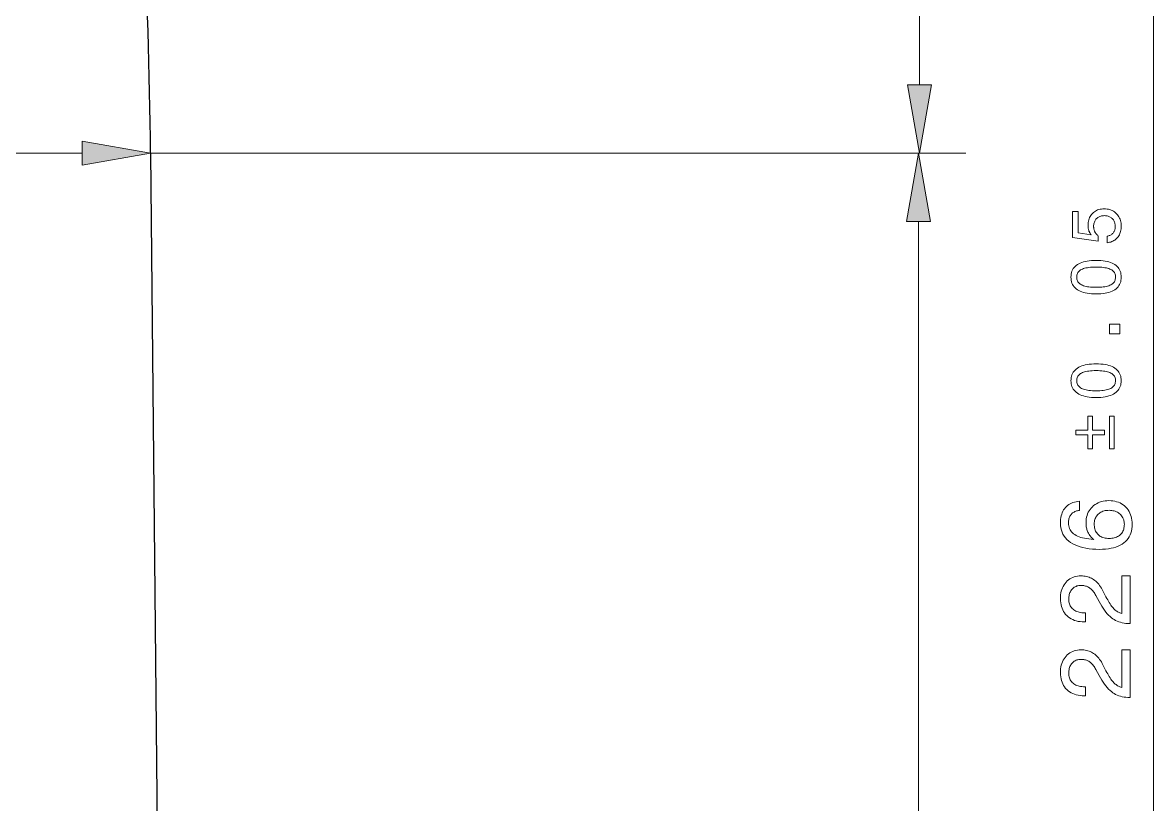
# Model space of a CAD drawing. Extents: x 0 to 297, y 0 to 420.
# Drawn here: x 159.13 to 208.02, y 213.24 to 247.04 of the extents above; entities that cross this region are included whole.
import ezdxf

# ---------------------------------------------------------------- set-up
doc = ezdxf.new("R2010")
doc.units = 0

msp = doc.modelspace()

# ---------------------------------------------------------------- linework, layer by layer
at = {"color": 7, "lineweight": 13}
for p, q in [((208.02, 118.356), (208.02, 338.447)), ((197.912, 244.356), (197.912, 270.447)), ((134.218, 241.402), (161.709, 241.402)), ((164.663, 241.402), (199.912, 241.402)), ((164.663, 241.402), (199.863, 241.402)), ((197.863, 174.356), (197.863, 238.447))]:
    msp.add_line(p, q, dxfattribs=at)
at = {"color": 7, "lineweight": 30}
msp.add_line((164.663, 241.402), (165.363, 171.402), dxfattribs=at)
at = {"color": 7, "lineweight": 13}
for points in [[(197.391, 244.356), (197.912, 241.402), (198.432, 244.356)], [(161.709, 240.881), (164.663, 241.402), (161.709, 241.922)], [(198.384, 238.447), (197.863, 241.402), (197.342, 238.447)], [(206.022, 237.527), (206.022, 237.808), (206.054, 237.814), (206.085, 237.821), (206.114, 237.831), (206.142, 237.842), (206.168, 237.854), (206.193, 237.869), (206.217, 237.885), (206.239, 237.903), (206.259, 237.923), (206.278, 237.944), (206.296, 237.967), (206.312, 237.991), (206.326, 238.017), (206.338, 238.043), (206.348, 238.071), (206.356, 238.1), (206.362, 238.13), (206.367, 238.162), (206.37, 238.194), (206.371, 238.228), (206.369, 238.27), (206.366, 238.31), (206.359, 238.348), (206.35, 238.384), (206.339, 238.419), (206.324, 238.452), (206.308, 238.483), (206.289, 238.513), (206.267, 238.541), (206.242, 238.568), (206.216, 238.592), (206.188, 238.614), (206.158, 238.633), (206.127, 238.65), (206.094, 238.664), (206.059, 238.676), (206.023, 238.685), (205.985, 238.691), (205.945, 238.695), (205.904, 238.696), (205.862, 238.695), (205.822, 238.691), (205.784, 238.685), (205.747, 238.676), (205.712, 238.665), (205.679, 238.651), (205.647, 238.634), (205.618, 238.615), (205.59, 238.593), (205.563, 238.569), (205.539, 238.543), (205.518, 238.515), (205.499, 238.485), (205.482, 238.454), (205.468, 238.421), (205.457, 238.386), (205.448, 238.349), (205.442, 238.311), (205.438, 238.27), (205.437, 238.228), (205.437, 238.204), (205.439, 238.18), (205.441, 238.157), (205.444, 238.134), (205.449, 238.111), (205.454, 238.089), (205.46, 238.067), (205.468, 238.046), (205.476, 238.025), (205.485, 238.005), (205.495, 237.985), (205.507, 237.965), (205.519, 237.947), (205.532, 237.928), (205.546, 237.91), (205.561, 237.893), (205.577, 237.876), (205.593, 237.86), (205.611, 237.844), (205.63, 237.828), (205.63, 237.588), (204.517, 237.753), (204.517, 238.875), (204.765, 238.875), (204.765, 237.955), (205.33, 237.871), (205.317, 237.887), (205.305, 237.902), (205.293, 237.919), (205.282, 237.936), (205.272, 237.953), (205.262, 237.971), (205.253, 237.99), (205.244, 238.009), (205.236, 238.029), (205.229, 238.049), (205.223, 238.07), (205.217, 238.091), (205.212, 238.112), (205.207, 238.134), (205.203, 238.156), (205.2, 238.179), (205.198, 238.202), (205.196, 238.225), (205.195, 238.249), (205.195, 238.273), (205.196, 238.336), (205.202, 238.397), (205.212, 238.455), (205.225, 238.511), (205.242, 238.564), (205.264, 238.615), (205.289, 238.663), (205.317, 238.709), (205.35, 238.752), (205.386, 238.793), (205.426, 238.83), (205.468, 238.864), (205.512, 238.893), (205.559, 238.919), (205.608, 238.941), (205.66, 238.958), (205.714, 238.972), (205.77, 238.982), (205.829, 238.988), (205.89, 238.99), (205.954, 238.988), (206.017, 238.982), (206.077, 238.971), (206.134, 238.956), (206.189, 238.938), (206.241, 238.915), (206.291, 238.888), (206.338, 238.856), (206.383, 238.821), (206.425, 238.781), (206.464, 238.738), (206.499, 238.693), (206.53, 238.644), (206.557, 238.594), (206.579, 238.541), (206.598, 238.485), (206.612, 238.427), (206.622, 238.366), (206.628, 238.303), (206.63, 238.237), (206.629, 238.179), (206.624, 238.123), (206.615, 238.068), (206.604, 238.016), (206.589, 237.966), (206.57, 237.918), (206.548, 237.872), (206.523, 237.827), (206.495, 237.785), (206.463, 237.745), (206.428, 237.708), (206.392, 237.674), (206.353, 237.643), (206.312, 237.616), (206.269, 237.593), (206.224, 237.573), (206.177, 237.556), (206.127, 237.543), (206.076, 237.534)], [(205.546, 235.309), (205.442, 235.311), (205.343, 235.317), (205.249, 235.326), (205.16, 235.339), (205.077, 235.356), (204.998, 235.376), (204.925, 235.4), (204.856, 235.428), (204.793, 235.46), (204.735, 235.495), (204.682, 235.534), (204.635, 235.576), (204.593, 235.622), (204.557, 235.671), (204.526, 235.724), (204.501, 235.78), (204.482, 235.839), (204.468, 235.901), (204.459, 235.967), (204.457, 236.037), (204.459, 236.107), (204.468, 236.173), (204.482, 236.236), (204.501, 236.296), (204.526, 236.352), (204.556, 236.404), (204.592, 236.453), (204.633, 236.499), (204.68, 236.541), (204.733, 236.579), (204.79, 236.614), (204.853, 236.645), (204.922, 236.673), (204.995, 236.697), (205.074, 236.717), (205.158, 236.734), (205.247, 236.746), (205.341, 236.756), (205.441, 236.761), (205.546, 236.763), (205.65, 236.761), (205.75, 236.756), (205.844, 236.746), (205.933, 236.734), (206.016, 236.717), (206.095, 236.697), (206.168, 236.673), (206.236, 236.645), (206.298, 236.614), (206.356, 236.579), (206.408, 236.541), (206.455, 236.499), (206.496, 236.453), (206.532, 236.404), (206.562, 236.352), (206.587, 236.296), (206.606, 236.236), (206.619, 236.173), (206.628, 236.107), (206.63, 236.037), (206.628, 235.967), (206.619, 235.901), (206.606, 235.839), (206.586, 235.78), (206.561, 235.724), (206.531, 235.671), (206.495, 235.622), (206.454, 235.576), (206.407, 235.534), (206.354, 235.495), (206.297, 235.46), (206.234, 235.428), (206.166, 235.4), (206.093, 235.376), (206.014, 235.356), (205.931, 235.339), (205.842, 235.326), (205.749, 235.317), (205.65, 235.311)], [(205.546, 235.599), (205.63, 235.6), (205.71, 235.603), (205.785, 235.608), (205.856, 235.616), (205.922, 235.625), (205.983, 235.637), (206.039, 235.651), (206.091, 235.667), (206.138, 235.685), (206.181, 235.705), (206.219, 235.727), (206.254, 235.752), (206.284, 235.779), (206.31, 235.809), (206.332, 235.841), (206.35, 235.875), (206.364, 235.912), (206.374, 235.951), (206.381, 235.993), (206.383, 236.037), (206.381, 236.081), (206.375, 236.123), (206.365, 236.162), (206.351, 236.199), (206.333, 236.233), (206.311, 236.265), (206.285, 236.295), (206.255, 236.322), (206.221, 236.346), (206.183, 236.368), (206.141, 236.388), (206.094, 236.406), (206.042, 236.421), (205.986, 236.435), (205.924, 236.446), (205.858, 236.456), (205.787, 236.463), (205.712, 236.468), (205.631, 236.471), (205.546, 236.472), (205.46, 236.471), (205.379, 236.468), (205.304, 236.463), (205.232, 236.456), (205.166, 236.446), (205.105, 236.435), (205.048, 236.421), (204.996, 236.406), (204.949, 236.388), (204.907, 236.368), (204.869, 236.346), (204.835, 236.322), (204.805, 236.295), (204.779, 236.265), (204.757, 236.233), (204.739, 236.199), (204.725, 236.162), (204.716, 236.123), (204.71, 236.081), (204.708, 236.037), (204.71, 235.993), (204.716, 235.951), (204.726, 235.912), (204.74, 235.875), (204.758, 235.841), (204.78, 235.809), (204.806, 235.779), (204.836, 235.752), (204.871, 235.727), (204.909, 235.705), (204.952, 235.685), (204.999, 235.667), (205.051, 235.651), (205.108, 235.637), (205.169, 235.625), (205.235, 235.616), (205.306, 235.608), (205.381, 235.603), (205.461, 235.6)], [(206.57, 233.59), (206.12, 233.59), (206.12, 234.008), (206.57, 234.008)], [(205.546, 230.832), (205.442, 230.834), (205.343, 230.839), (205.249, 230.849), (205.16, 230.862), (205.077, 230.878), (204.998, 230.899), (204.925, 230.923), (204.856, 230.951), (204.793, 230.983), (204.735, 231.018), (204.682, 231.057), (204.635, 231.099), (204.593, 231.145), (204.557, 231.194), (204.526, 231.246), (204.501, 231.302), (204.482, 231.361), (204.468, 231.424), (204.459, 231.49), (204.457, 231.559), (204.459, 231.629), (204.468, 231.696), (204.482, 231.759), (204.501, 231.818), (204.526, 231.874), (204.556, 231.927), (204.592, 231.976), (204.633, 232.021), (204.68, 232.063), (204.733, 232.102), (204.79, 232.137), (204.853, 232.168), (204.922, 232.196), (204.995, 232.219), (205.074, 232.24), (205.158, 232.256), (205.247, 232.269), (205.341, 232.278), (205.441, 232.284), (205.546, 232.286), (205.65, 232.284), (205.75, 232.278), (205.844, 232.269), (205.933, 232.256), (206.016, 232.24), (206.095, 232.219), (206.168, 232.196), (206.236, 232.168), (206.298, 232.137), (206.356, 232.102), (206.408, 232.063), (206.455, 232.021), (206.496, 231.976), (206.532, 231.927), (206.562, 231.874), (206.587, 231.818), (206.606, 231.759), (206.619, 231.696), (206.628, 231.629), (206.63, 231.559), (206.628, 231.49), (206.619, 231.424), (206.606, 231.361), (206.586, 231.302), (206.561, 231.246), (206.531, 231.194), (206.495, 231.145), (206.454, 231.099), (206.407, 231.057), (206.354, 231.018), (206.297, 230.983), (206.234, 230.951), (206.166, 230.923), (206.093, 230.899), (206.014, 230.878), (205.931, 230.862), (205.842, 230.849), (205.749, 230.839), (205.65, 230.834)], [(205.546, 231.121), (205.63, 231.122), (205.71, 231.125), (205.785, 231.131), (205.856, 231.138), (205.922, 231.148), (205.983, 231.159), (206.039, 231.173), (206.091, 231.189), (206.138, 231.207), (206.181, 231.227), (206.219, 231.25), (206.254, 231.275), (206.284, 231.302), (206.31, 231.332), (206.332, 231.364), (206.35, 231.398), (206.364, 231.435), (206.374, 231.474), (206.381, 231.516), (206.383, 231.559), (206.381, 231.604), (206.375, 231.645), (206.365, 231.685), (206.351, 231.722), (206.333, 231.756), (206.311, 231.788), (206.285, 231.817), (206.255, 231.844), (206.221, 231.869), (206.183, 231.891), (206.141, 231.911), (206.094, 231.928), (206.042, 231.944), (205.986, 231.957), (205.924, 231.969), (205.858, 231.978), (205.787, 231.985), (205.712, 231.991), (205.631, 231.994), (205.546, 231.995), (205.46, 231.994), (205.379, 231.991), (205.304, 231.985), (205.232, 231.978), (205.166, 231.969), (205.105, 231.957), (205.048, 231.944), (204.996, 231.928), (204.949, 231.911), (204.907, 231.891), (204.869, 231.869), (204.835, 231.844), (204.805, 231.817), (204.779, 231.788), (204.757, 231.756), (204.739, 231.722), (204.725, 231.685), (204.716, 231.645), (204.71, 231.604), (204.708, 231.559), (204.71, 231.516), (204.716, 231.474), (204.726, 231.435), (204.74, 231.398), (204.758, 231.364), (204.78, 231.332), (204.806, 231.302), (204.836, 231.275), (204.871, 231.25), (204.909, 231.227), (204.952, 231.207), (204.999, 231.189), (205.051, 231.173), (205.108, 231.159), (205.169, 231.148), (205.235, 231.138), (205.306, 231.131), (205.381, 231.125), (205.461, 231.122)], [(205.912, 229.216), (205.388, 229.216), (205.388, 228.617), (205.183, 228.617), (205.183, 229.216), (204.663, 229.216), (204.663, 229.424), (205.183, 229.424), (205.183, 230.023), (205.388, 230.023), (205.388, 229.424), (205.912, 229.424)], [(206.117, 228.617), (206.117, 230.023), (206.325, 230.023), (206.325, 228.617)], [(204.832, 226.346), (204.832, 225.949), (204.786, 225.943), (204.742, 225.935), (204.701, 225.925), (204.662, 225.912), (204.625, 225.897), (204.591, 225.88), (204.558, 225.86), (204.528, 225.838), (204.5, 225.814), (204.474, 225.787), (204.451, 225.758), (204.43, 225.727), (204.411, 225.694), (204.395, 225.659), (204.382, 225.622), (204.371, 225.583), (204.362, 225.542), (204.356, 225.498), (204.352, 225.453), (204.351, 225.405), (204.354, 225.341), (204.362, 225.28), (204.375, 225.222), (204.394, 225.167), (204.418, 225.115), (204.448, 225.066), (204.483, 225.02), (204.524, 224.978), (204.57, 224.938), (204.621, 224.901), (204.678, 224.868), (204.74, 224.837), (204.808, 224.81), (204.881, 224.785), (204.96, 224.763), (205.045, 224.744), (205.135, 224.728), (205.231, 224.715), (205.332, 224.704), (205.439, 224.697), (205.407, 224.723), (205.377, 224.75), (205.348, 224.778), (205.321, 224.807), (205.296, 224.837), (205.272, 224.869), (205.25, 224.901), (205.229, 224.935), (205.21, 224.97), (205.192, 225.006), (205.176, 225.043), (205.162, 225.081), (205.149, 225.119), (205.138, 225.159), (205.129, 225.199), (205.121, 225.24), (205.115, 225.282), (205.111, 225.325), (205.109, 225.369), (205.108, 225.414), (205.111, 225.497), (205.119, 225.578), (205.132, 225.655), (205.151, 225.729), (205.176, 225.8), (205.206, 225.867), (205.242, 225.931), (205.283, 225.993), (205.329, 226.051), (205.381, 226.105), (205.437, 226.156), (205.497, 226.201), (205.56, 226.241), (205.627, 226.275), (205.697, 226.305), (205.771, 226.328), (205.848, 226.347), (205.929, 226.36), (206.013, 226.368), (206.101, 226.371), (206.188, 226.368), (206.273, 226.36), (206.354, 226.346), (206.431, 226.326), (206.506, 226.301), (206.577, 226.27), (206.644, 226.233), (206.709, 226.191), (206.77, 226.143), (206.827, 226.089), (206.88, 226.031), (206.928, 225.97), (206.97, 225.905), (207.006, 225.836), (207.037, 225.765), (207.062, 225.689), (207.081, 225.61), (207.095, 225.528), (207.104, 225.442), (207.106, 225.353), (207.103, 225.25), (207.092, 225.152), (207.074, 225.059), (207.048, 224.97), (207.015, 224.887), (206.975, 224.809), (206.928, 224.736), (206.873, 224.667), (206.811, 224.604), (206.742, 224.545), (206.665, 224.492), (206.583, 224.444), (206.494, 224.402), (206.398, 224.366), (206.296, 224.335), (206.188, 224.31), (206.073, 224.29), (205.952, 224.276), (205.824, 224.268), (205.69, 224.265), (205.532, 224.268), (205.382, 224.277), (205.239, 224.292), (205.104, 224.313), (204.975, 224.339), (204.854, 224.372), (204.74, 224.411), (204.634, 224.456), (204.535, 224.506), (204.443, 224.563), (204.359, 224.625), (204.284, 224.692), (204.217, 224.764), (204.16, 224.84), (204.111, 224.921), (204.072, 225.007), (204.041, 225.098), (204.019, 225.194), (204.005, 225.294), (204.001, 225.399), (204.003, 225.483), (204.01, 225.563), (204.021, 225.64), (204.036, 225.713), (204.055, 225.782), (204.079, 225.848), (204.107, 225.91), (204.14, 225.968), (204.177, 226.023), (204.218, 226.075), (204.263, 226.122), (204.312, 226.165), (204.365, 226.203), (204.421, 226.237), (204.48, 226.266), (204.543, 226.291), (204.61, 226.312), (204.68, 226.327), (204.754, 226.339)], [(206.105, 225.953), (206.048, 225.952), (205.992, 225.947), (205.94, 225.939), (205.889, 225.928), (205.841, 225.913), (205.796, 225.895), (205.753, 225.874), (205.712, 225.85), (205.673, 225.822), (205.637, 225.791), (205.604, 225.758), (205.574, 225.722), (205.548, 225.685), (205.525, 225.645), (205.506, 225.604), (205.49, 225.56), (205.478, 225.514), (205.469, 225.467), (205.464, 225.417), (205.462, 225.365), (205.464, 225.308), (205.469, 225.252), (205.478, 225.2), (205.49, 225.15), (205.505, 225.102), (205.524, 225.057), (205.547, 225.015), (205.573, 224.975), (205.602, 224.937), (205.635, 224.903), (205.671, 224.871), (205.709, 224.842), (205.75, 224.817), (205.794, 224.795), (205.84, 224.777), (205.889, 224.762), (205.94, 224.75), (205.994, 224.742), (206.05, 224.737), (206.109, 224.735), (206.168, 224.737), (206.225, 224.742), (206.279, 224.75), (206.33, 224.761), (206.38, 224.776), (206.426, 224.795), (206.47, 224.816), (206.512, 224.841), (206.551, 224.869), (206.588, 224.9), (206.621, 224.935), (206.652, 224.971), (206.678, 225.01), (206.701, 225.052), (206.721, 225.095), (206.737, 225.141), (206.749, 225.189), (206.758, 225.24), (206.763, 225.293), (206.765, 225.348), (206.763, 225.401), (206.758, 225.452), (206.748, 225.501), (206.736, 225.548), (206.719, 225.593), (206.699, 225.635), (206.675, 225.676), (206.648, 225.715), (206.617, 225.751), (206.582, 225.786), (206.545, 225.818), (206.505, 225.846), (206.463, 225.871), (206.419, 225.893), (206.372, 225.912), (206.323, 225.927), (206.272, 225.938), (206.219, 225.947), (206.163, 225.952)], [(207.02, 221.058), (207.007, 221.058), (206.92, 221.06), (206.835, 221.066), (206.754, 221.077), (206.675, 221.091), (206.599, 221.11), (206.526, 221.133), (206.456, 221.159), (206.389, 221.19), (206.325, 221.226), (206.264, 221.265), (206.205, 221.309), (206.145, 221.361), (206.086, 221.419), (206.026, 221.483), (205.967, 221.555), (205.908, 221.633), (205.849, 221.717), (205.79, 221.809), (205.731, 221.907), (205.673, 222.011), (205.534, 222.266), (205.508, 222.311), (205.483, 222.353), (205.456, 222.393), (205.429, 222.43), (205.402, 222.465), (205.373, 222.497), (205.345, 222.527), (205.315, 222.554), (205.285, 222.579), (205.254, 222.601), (205.223, 222.621), (205.19, 222.639), (205.156, 222.655), (205.122, 222.669), (205.086, 222.68), (205.049, 222.69), (205.011, 222.697), (204.972, 222.703), (204.932, 222.706), (204.891, 222.707), (204.844, 222.705), (204.799, 222.7), (204.756, 222.692), (204.715, 222.681), (204.675, 222.666), (204.638, 222.648), (204.602, 222.627), (204.568, 222.602), (204.536, 222.574), (204.506, 222.543), (204.478, 222.51), (204.453, 222.474), (204.431, 222.435), (204.412, 222.395), (204.396, 222.352), (204.383, 222.308), (204.373, 222.26), (204.365, 222.211), (204.361, 222.16), (204.359, 222.106), (204.361, 222.053), (204.367, 222.002), (204.376, 221.953), (204.389, 221.907), (204.406, 221.863), (204.426, 221.821), (204.45, 221.782), (204.478, 221.744), (204.51, 221.71), (204.545, 221.677), (204.583, 221.647), (204.625, 221.62), (204.669, 221.597), (204.716, 221.576), (204.765, 221.559), (204.818, 221.545), (204.873, 221.534), (204.931, 221.526), (204.992, 221.521), (205.055, 221.52), (205.091, 221.52), (205.091, 221.128), (205.03, 221.128), (204.937, 221.13), (204.848, 221.139), (204.763, 221.152), (204.682, 221.171), (204.605, 221.195), (204.532, 221.225), (204.462, 221.26), (204.397, 221.3), (204.336, 221.346), (204.278, 221.398), (204.226, 221.454), (204.178, 221.513), (204.137, 221.577), (204.101, 221.644), (204.07, 221.715), (204.045, 221.791), (204.026, 221.869), (204.012, 221.952), (204.004, 222.039), (204.001, 222.129), (204.003, 222.216), (204.011, 222.299), (204.023, 222.38), (204.04, 222.456), (204.063, 222.529), (204.09, 222.599), (204.122, 222.666), (204.159, 222.729), (204.201, 222.789), (204.248, 222.845), (204.299, 222.897), (204.352, 222.943), (204.409, 222.984), (204.47, 223.02), (204.533, 223.05), (204.599, 223.074), (204.668, 223.093), (204.741, 223.107), (204.816, 223.115), (204.895, 223.118), (204.956, 223.116), (205.016, 223.112), (205.074, 223.104), (205.13, 223.092), (205.186, 223.078), (205.239, 223.06), (205.291, 223.039), (205.341, 223.015), (205.39, 222.988), (205.438, 222.958), (205.484, 222.924), (205.528, 222.887), (205.572, 222.846), (205.614, 222.803), (205.655, 222.755), (205.695, 222.705), (205.733, 222.651), (205.771, 222.593), (205.807, 222.533), (205.841, 222.469), (205.97, 222.216), (206.007, 222.146), (206.044, 222.08), (206.079, 222.018), (206.114, 221.96), (206.149, 221.906), (206.182, 221.856), (206.215, 221.811), (206.247, 221.769), (206.279, 221.732), (206.309, 221.698), (206.34, 221.668), (206.372, 221.639), (206.404, 221.613), (206.437, 221.589), (206.47, 221.568), (206.505, 221.548), (206.54, 221.53), (206.575, 221.515), (206.612, 221.502), (206.649, 221.49), (206.649, 223.118), (207.02, 223.118)], [(207.02, 217.86), (207.007, 217.86), (206.92, 217.862), (206.835, 217.868), (206.754, 217.879), (206.675, 217.893), (206.599, 217.912), (206.526, 217.934), (206.456, 217.961), (206.389, 217.992), (206.325, 218.027), (206.264, 218.067), (206.205, 218.111), (206.145, 218.163), (206.086, 218.221), (206.026, 218.285), (205.967, 218.357), (205.908, 218.434), (205.849, 218.519), (205.79, 218.61), (205.731, 218.708), (205.673, 218.813), (205.534, 219.068), (205.508, 219.113), (205.483, 219.155), (205.456, 219.195), (205.429, 219.232), (205.402, 219.267), (205.373, 219.299), (205.345, 219.329), (205.315, 219.356), (205.285, 219.381), (205.254, 219.403), (205.223, 219.423), (205.19, 219.441), (205.156, 219.457), (205.122, 219.471), (205.086, 219.482), (205.049, 219.492), (205.011, 219.499), (204.972, 219.504), (204.932, 219.508), (204.891, 219.509), (204.844, 219.507), (204.799, 219.502), (204.756, 219.494), (204.715, 219.483), (204.675, 219.468), (204.638, 219.45), (204.602, 219.429), (204.568, 219.404), (204.536, 219.376), (204.506, 219.345), (204.478, 219.311), (204.453, 219.275), (204.431, 219.237), (204.412, 219.197), (204.396, 219.154), (204.383, 219.109), (204.373, 219.062), (204.365, 219.013), (204.361, 218.962), (204.359, 218.908), (204.361, 218.855), (204.367, 218.804), (204.376, 218.755), (204.389, 218.709), (204.406, 218.665), (204.426, 218.623), (204.45, 218.583), (204.478, 218.546), (204.51, 218.511), (204.545, 218.479), (204.583, 218.449), (204.625, 218.422), (204.669, 218.399), (204.716, 218.378), (204.765, 218.361), (204.818, 218.347), (204.873, 218.336), (204.931, 218.328), (204.992, 218.323), (205.055, 218.322), (205.091, 218.322), (205.091, 217.93), (205.03, 217.93), (204.937, 217.932), (204.848, 217.94), (204.763, 217.954), (204.682, 217.973), (204.605, 217.997), (204.532, 218.027), (204.462, 218.062), (204.397, 218.102), (204.336, 218.148), (204.278, 218.199), (204.226, 218.255), (204.178, 218.315), (204.137, 218.379), (204.101, 218.446), (204.07, 218.517), (204.045, 218.592), (204.026, 218.671), (204.012, 218.754), (204.004, 218.841), (204.001, 218.931), (204.003, 219.018), (204.011, 219.101), (204.023, 219.181), (204.04, 219.258), (204.063, 219.331), (204.09, 219.401), (204.122, 219.468), (204.159, 219.531), (204.201, 219.59), (204.248, 219.647), (204.299, 219.699), (204.352, 219.745), (204.409, 219.786), (204.47, 219.821), (204.533, 219.852), (204.599, 219.876), (204.668, 219.895), (204.741, 219.909), (204.816, 219.917), (204.895, 219.92), (204.956, 219.918), (205.016, 219.913), (205.074, 219.905), (205.13, 219.894), (205.186, 219.88), (205.239, 219.862), (205.291, 219.841), (205.341, 219.817), (205.39, 219.79), (205.438, 219.76), (205.484, 219.726), (205.528, 219.689), (205.572, 219.648), (205.614, 219.604), (205.655, 219.557), (205.695, 219.507), (205.733, 219.453), (205.771, 219.395), (205.807, 219.335), (205.841, 219.27), (205.97, 219.017), (206.007, 218.947), (206.044, 218.881), (206.079, 218.819), (206.114, 218.762), (206.149, 218.708), (206.182, 218.658), (206.215, 218.612), (206.247, 218.571), (206.279, 218.533), (206.309, 218.5), (206.34, 218.47), (206.372, 218.441), (206.404, 218.415), (206.437, 218.391), (206.47, 218.369), (206.505, 218.35), (206.54, 218.332), (206.575, 218.317), (206.612, 218.303), (206.649, 218.292), (206.649, 219.92), (207.02, 219.92)]]:
    msp.add_lwpolyline(points, close=True, dxfattribs=at)
at = {"color": 7, "lineweight": 30}
msp.add_arc((-85.324, 238.902), 250, 0.57294, 5.39704, dxfattribs=at)
at = {"color": 7, "lineweight": 13}
for points in [[(197.391, 244.356), (197.912, 241.402), (197.391, 244.356), (198.432, 244.356)], [(161.709, 240.881), (164.663, 241.402), (161.709, 240.881), (161.709, 241.922)], [(198.384, 238.447), (197.863, 241.402), (198.384, 238.447), (197.342, 238.447)]]:
    msp.add_solid(points, dxfattribs=at)

doc.saveas('drawing.dxf')
